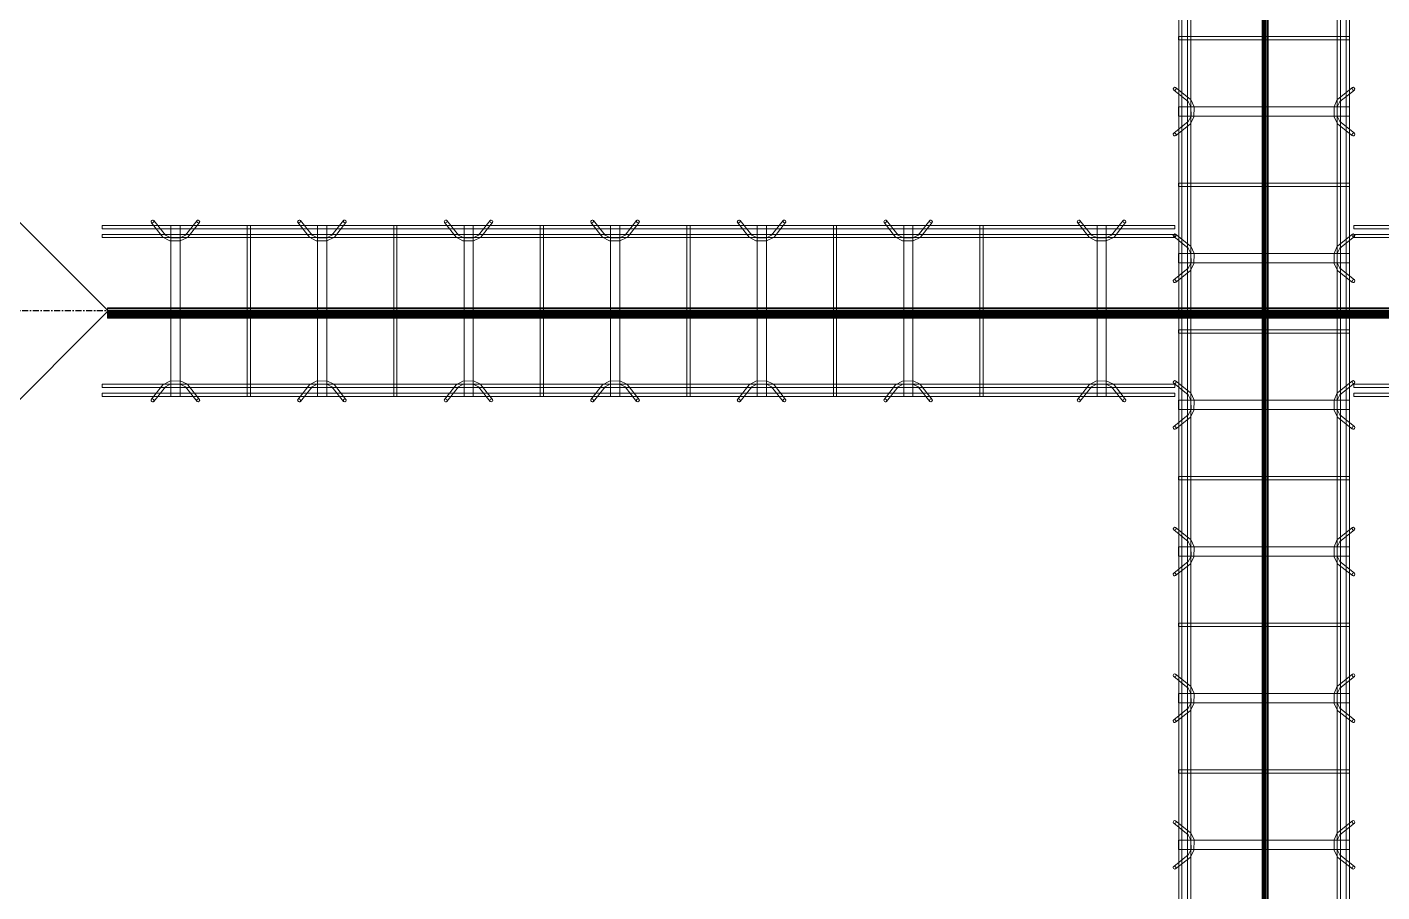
# Model space of a CAD drawing. Header units: inches. Extents: x -19229 to -222, y -6301 to 12387.
# Drawn here: x -2159.7 to -2048.8, y 11487.6 to 11558.4 of the extents above; entities that cross this region are included whole.
import ezdxf

# ---------------------------------------------------------------- set-up
doc = ezdxf.new("R2010")
doc.units = ezdxf.units.IN
doc.header["$MEASUREMENT"] = 0
doc.linetypes.add('Grid Line 1_2_', pattern=[0.875, 0.5, -0.125, 0.125, -0.125])
for name, color, linetype, lineweight in [('A-FLOR', 192, 'Continuous', 9), ('A-GENM', 13, 'Continuous', 9), ('S-BEAM', 12, 'Continuous', 9), ('S-GRID', 1, 'Continuous', 9)]:
    doc.layers.add(name, color=color, linetype=linetype, lineweight=lineweight)

# ---------------------------------------------------------------- blocks, each defined once
blk = doc.blocks.new('Dowel bar assembly - Dowel bar assembly-669756-SLAB ON GROUND JOINTS')
at = {"layer": 'S-BEAM'}
for p, q in [((1588.02, 2.23), (1588.97, 1.03)), ((1589.18, 1.19), (1588.23, 2.39)), ((1591.76, 2.39), (1590.81, 1.19)), ((1591.01, 1.03), (1591.96, 2.23)), ((1600.02, 2.23), (1600.97, 1.03)), ((1601.18, 1.19), (1600.23, 2.39)), ((1603.76, 2.39), (1602.81, 1.19)), ((1603.01, 1.03), (1603.96, 2.23)), ((1612.02, 2.23), (1612.97, 1.03)), ((1613.18, 1.19), (1612.23, 2.39)), ((1615.76, 2.39), (1614.81, 1.19)), ((1615.01, 1.03), (1615.96, 2.23)), ((1624.02, 2.23), (1624.97, 1.03)), ((1625.18, 1.19), (1624.23, 2.39)), ((1627.76, 2.39), (1626.81, 1.19)), ((1627.01, 1.03), (1627.96, 2.23)), ((1636.02, 2.23), (1636.97, 1.03)), ((1637.18, 1.19), (1636.23, 2.39)), ((1639.76, 2.39), (1638.81, 1.19)), ((1639.01, 1.03), (1639.96, 2.23)), ((1648.02, 2.23), (1648.97, 1.03)), ((1649.18, 1.19), (1648.23, 2.39)), ((1651.76, 2.39), (1650.81, 1.19)), ((1651.01, 1.03), (1651.96, 2.23)), ((2175, 1.98), (0, 1.98)), ((0, 1.72), (2175, 1.72)), ((2175, 1.25), (0, 1.25)), ((1589.62, 1.99), (1589.62, -12.01)), ((1590.38, 1.99), (1589.62, 1.99)), ((1589.62, 1.99), (1590.38, 1.99)), ((1590.38, -12.01), (1590.38, 1.99)), ((1595.87, 1.99), (1595.87, -12.01)), ((1596.13, 1.99), (1595.87, 1.99)), ((1595.87, 1.99), (1596.13, 1.99)), ((1596.13, -12.01), (1596.13, 1.99)), ((1601.62, 1.99), (1601.62, -12.01)), ((1602.38, 1.99), (1601.62, 1.99)), ((1601.62, 1.99), (1602.38, 1.99)), ((1602.38, -12.01), (1602.38, 1.99)), ((1607.87, 1.99), (1607.87, -12.01)), ((1608.13, 1.99), (1607.87, 1.99)), ((1607.87, 1.99), (1608.13, 1.99)), ((1608.13, -12.01), (1608.13, 1.99)), ((1613.62, 1.99), (1613.62, -12.01)), ((1614.38, 1.99), (1613.62, 1.99)), ((1613.62, 1.99), (1614.38, 1.99)), ((1614.38, -12.01), (1614.38, 1.99)), ((1619.87, 1.99), (1619.87, -12.01)), ((1620.13, 1.99), (1619.87, 1.99)), ((1619.87, 1.99), (1620.13, 1.99)), ((1620.13, -12.01), (1620.13, 1.99)), ((1625.62, 1.99), (1625.62, -12.01)), ((1626.38, 1.99), (1625.62, 1.99)), ((1625.62, 1.99), (1626.38, 1.99)), ((1626.38, -12.01), (1626.38, 1.99)), ((1631.87, 1.99), (1631.87, -12.01)), ((1632.13, 1.99), (1631.87, 1.99)), ((1631.87, 1.99), (1632.13, 1.99)), ((1632.13, -12.01), (1632.13, 1.99)), ((1637.62, 1.99), (1637.62, -12.01)), ((1638.38, 1.99), (1637.62, 1.99)), ((1637.62, 1.99), (1638.38, 1.99)), ((1638.38, -12.01), (1638.38, 1.99)), ((1643.87, 1.99), (1643.87, -12.01)), ((1644.13, 1.99), (1643.87, 1.99)), ((1643.87, 1.99), (1644.13, 1.99)), ((1644.13, -12.01), (1644.13, 1.99)), ((1649.62, 1.99), (1649.62, -12.01)), ((1650.38, 1.99), (1649.62, 1.99)), ((1649.62, 1.99), (1650.38, 1.99)), ((1650.38, -12.01), (1650.38, 1.99)), ((1655.87, 1.99), (1655.87, -12.01)), ((1656.13, 1.99), (1655.87, 1.99)), ((1655.87, 1.99), (1656.13, 1.99)), ((1656.13, -12.01), (1656.13, 1.99)), ((0, 0.99), (2175, 0.99)), ((2175, -11.01), (0, -11.01)), ((1588.97, -11.05), (1588.02, -12.25)), ((1591.96, -12.25), (1591.01, -11.05)), ((1600.97, -11.05), (1600.02, -12.25)), ((1603.96, -12.25), (1603.01, -11.05)), ((1612.97, -11.05), (1612.02, -12.25)), ((1615.96, -12.25), (1615.01, -11.05)), ((1624.97, -11.05), (1624.02, -12.25)), ((1627.96, -12.25), (1627.01, -11.05)), ((1636.97, -11.05), (1636.02, -12.25)), ((1639.96, -12.25), (1639.01, -11.05)), ((1648.97, -11.05), (1648.02, -12.25)), ((1651.96, -12.25), (1651.01, -11.05)), ((0, -11.27), (2175, -11.27)), ((2175, -11.74), (0, -11.74)), ((0, -12), (2175, -12)), ((1588.23, -12.41), (1589.18, -11.21)), ((1590.38, -12.01), (1589.62, -12.01)), ((1589.62, -12.01), (1590.38, -12.01)), ((1590.81, -11.21), (1591.76, -12.41)), ((1596.13, -12.01), (1595.87, -12.01)), ((1595.87, -12.01), (1596.13, -12.01)), ((1600.23, -12.41), (1601.18, -11.21)), ((1602.38, -12.01), (1601.62, -12.01)), ((1601.62, -12.01), (1602.38, -12.01)), ((1602.81, -11.21), (1603.76, -12.41)), ((1608.13, -12.01), (1607.87, -12.01)), ((1607.87, -12.01), (1608.13, -12.01)), ((1612.23, -12.41), (1613.18, -11.21)), ((1614.38, -12.01), (1613.62, -12.01)), ((1613.62, -12.01), (1614.38, -12.01)), ((1614.81, -11.21), (1615.76, -12.41)), ((1620.13, -12.01), (1619.87, -12.01)), ((1619.87, -12.01), (1620.13, -12.01)), ((1624.23, -12.41), (1625.18, -11.21)), ((1626.38, -12.01), (1625.62, -12.01)), ((1625.62, -12.01), (1626.38, -12.01)), ((1626.81, -11.21), (1627.76, -12.41)), ((1632.13, -12.01), (1631.87, -12.01)), ((1631.87, -12.01), (1632.13, -12.01)), ((1636.23, -12.41), (1637.18, -11.21)), ((1638.38, -12.01), (1637.62, -12.01)), ((1637.62, -12.01), (1638.38, -12.01)), ((1638.81, -11.21), (1639.76, -12.41)), ((1644.13, -12.01), (1643.87, -12.01)), ((1643.87, -12.01), (1644.13, -12.01)), ((1648.23, -12.41), (1649.18, -11.21)), ((1650.38, -12.01), (1649.62, -12.01)), ((1649.62, -12.01), (1650.38, -12.01)), ((1650.81, -11.21), (1651.76, -12.41)), ((1656.13, -12.01), (1655.87, -12.01)), ((1655.87, -12.01), (1656.13, -12.01))]:
    blk.add_line(p, q, dxfattribs=at)
at = {"layer": 'S-BEAM', "flags": 128}
for points in [[(1589.18, 1.19), (1589.62, 0.97), (1590.38, 0.98), (1590.81, 1.19)], [(1601.18, 1.19), (1601.62, 0.97), (1602.38, 0.98), (1602.81, 1.19)], [(1613.18, 1.19), (1613.62, 0.97), (1614.38, 0.98), (1614.81, 1.19)], [(1625.18, 1.19), (1625.62, 0.97), (1626.38, 0.98), (1626.81, 1.19)], [(1637.18, 1.19), (1637.62, 0.97), (1638.38, 0.98), (1638.81, 1.19)], [(1649.18, 1.19), (1649.62, 0.97), (1650.38, 0.98), (1650.81, 1.19)], [(1588.97, 1.03), (1589.53, 0.73), (1590.39, 0.72), (1590.97, 0.99), (1591.01, 1.03)], [(1600.97, 1.03), (1601.53, 0.73), (1602.39, 0.72), (1602.97, 0.99), (1603.01, 1.03)], [(1612.97, 1.03), (1613.53, 0.73), (1614.39, 0.72), (1614.97, 0.99), (1615.01, 1.03)], [(1624.97, 1.03), (1625.53, 0.73), (1626.39, 0.72), (1626.97, 0.99), (1627.01, 1.03)], [(1636.97, 1.03), (1637.53, 0.73), (1638.39, 0.72), (1638.97, 0.99), (1639.01, 1.03)], [(1648.97, 1.03), (1649.53, 0.73), (1650.39, 0.72), (1650.97, 0.99), (1651.01, 1.03)], [(1588.97, -11.05), (1589.53, -10.75), (1590.39, -10.74), (1590.97, -11.01), (1591.01, -11.05)], [(1589.18, -11.21), (1589.62, -10.99), (1590.38, -11), (1590.81, -11.21)], [(1600.97, -11.05), (1601.53, -10.75), (1602.39, -10.74), (1602.97, -11.01), (1603.01, -11.05)], [(1601.18, -11.21), (1601.62, -10.99), (1602.38, -11), (1602.81, -11.21)], [(1612.97, -11.05), (1613.53, -10.75), (1614.39, -10.74), (1614.97, -11.01), (1615.01, -11.05)], [(1613.18, -11.21), (1613.62, -10.99), (1614.38, -11), (1614.81, -11.21)], [(1624.97, -11.05), (1625.53, -10.75), (1626.39, -10.74), (1626.97, -11.01), (1627.01, -11.05)], [(1625.18, -11.21), (1625.62, -10.99), (1626.38, -11), (1626.81, -11.21)], [(1636.97, -11.05), (1637.53, -10.75), (1638.39, -10.74), (1638.97, -11.01), (1639.01, -11.05)], [(1637.18, -11.21), (1637.62, -10.99), (1638.38, -11), (1638.81, -11.21)], [(1648.97, -11.05), (1649.53, -10.75), (1650.39, -10.74), (1650.97, -11.01), (1651.01, -11.05)], [(1649.18, -11.21), (1649.62, -10.99), (1650.38, -11), (1650.81, -11.21)]]:
    blk.add_lwpolyline(points, dxfattribs=at)
at = {"layer": 'S-BEAM'}
for centre, major_axis, start_param, end_param in [((1588.12, 2.31), (0.101, 0.08), 5.709265, 8.850858), ((1588.12, 2.31), (0.101, 0.08), 2.567673, 5.709265), ((1591.86, 2.31), (-0.101, 0.08), 3.715513, 6.857105), ((1591.86, 2.31), (-0.101, 0.08), 0.57392, 3.715513), ((1600.12, 2.31), (0.101, 0.08), 5.709265, 8.850858), ((1600.12, 2.31), (0.101, 0.08), 2.567673, 5.709265), ((1603.86, 2.31), (-0.101, 0.08), 3.715513, 6.857105), ((1603.86, 2.31), (-0.101, 0.08), 0.57392, 3.715513), ((1612.12, 2.31), (0.101, 0.08), 5.709265, 8.850858), ((1612.12, 2.31), (0.101, 0.08), 2.567673, 5.709265), ((1615.86, 2.31), (-0.101, 0.08), 3.715513, 6.857105), ((1615.86, 2.31), (-0.101, 0.08), 0.57392, 3.715513), ((1624.12, 2.31), (0.101, 0.08), 5.709265, 8.850858), ((1624.12, 2.31), (0.101, 0.08), 2.567673, 5.709265), ((1627.86, 2.31), (-0.101, 0.08), 3.715513, 6.857105), ((1627.86, 2.31), (-0.101, 0.08), 0.57392, 3.715513), ((1636.12, 2.31), (0.101, 0.08), 5.709265, 8.850858), ((1636.12, 2.31), (0.101, 0.08), 2.567673, 5.709265), ((1639.86, 2.31), (-0.101, 0.08), 3.715513, 6.857105), ((1639.86, 2.31), (-0.101, 0.08), 0.57392, 3.715513), ((1648.12, 2.31), (0.101, 0.08), 5.709265, 8.850858), ((1648.12, 2.31), (0.101, 0.08), 2.567673, 5.709265), ((1651.86, 2.31), (-0.101, 0.08), 3.715513, 6.857105), ((1651.86, 2.31), (-0.101, 0.08), 0.57392, 3.715513), ((1588.12, -12.33), (-0.101, 0.08), 3.715513, 6.857105), ((1588.12, -12.33), (-0.101, 0.08), 0.57392, 3.715513), ((1591.86, -12.33), (0.101, 0.08), 5.709265, 8.850858), ((1591.86, -12.33), (0.101, 0.08), 2.567673, 5.709265), ((1600.12, -12.33), (-0.101, 0.08), 3.715513, 6.857105), ((1600.12, -12.33), (-0.101, 0.08), 0.57392, 3.715513), ((1603.86, -12.33), (0.101, 0.08), 5.709265, 8.850858), ((1603.86, -12.33), (0.101, 0.08), 2.567673, 5.709265), ((1612.12, -12.33), (-0.101, 0.08), 3.715513, 6.857105), ((1612.12, -12.33), (-0.101, 0.08), 0.57392, 3.715513), ((1615.86, -12.33), (0.101, 0.08), 5.709265, 8.850858), ((1615.86, -12.33), (0.101, 0.08), 2.567673, 5.709265), ((1624.12, -12.33), (-0.101, 0.08), 3.715513, 6.857105), ((1624.12, -12.33), (-0.101, 0.08), 0.57392, 3.715513), ((1627.86, -12.33), (0.101, 0.08), 5.709265, 8.850858), ((1627.86, -12.33), (0.101, 0.08), 2.567673, 5.709265), ((1636.12, -12.33), (-0.101, 0.08), 3.715513, 6.857105), ((1636.12, -12.33), (-0.101, 0.08), 0.57392, 3.715513), ((1639.86, -12.33), (0.101, 0.08), 5.709265, 8.850858), ((1639.86, -12.33), (0.101, 0.08), 2.567673, 5.709265), ((1648.12, -12.33), (-0.101, 0.08), 3.715513, 6.857105), ((1648.12, -12.33), (-0.101, 0.08), 0.57392, 3.715513), ((1651.86, -12.33), (0.101, 0.08), 5.709265, 8.850858), ((1651.86, -12.33), (0.101, 0.08), 2.567673, 5.709265)]:
    blk.add_ellipse(centre, major_axis=major_axis, ratio=0.816528, start_param=start_param, end_param=end_param, dxfattribs=at)
blk = doc.blocks.new('Dowel bar assembly - Dowel bar assembly-673280-SLAB ON GROUND JOINTS')
at = {"layer": 'S-BEAM'}
for p, q in [((4.02, 2.23), (4.97, 1.03)), ((5.18, 1.19), (4.23, 2.39)), ((7.76, 2.39), (6.81, 1.19)), ((7.01, 1.03), (7.96, 2.23)), ((16.02, 2.23), (16.97, 1.03)), ((17.18, 1.19), (16.23, 2.39)), ((19.76, 2.39), (18.81, 1.19)), ((19.01, 1.03), (19.96, 2.23)), ((28.02, 2.23), (28.97, 1.03)), ((29.18, 1.19), (28.23, 2.39)), ((31.76, 2.39), (30.81, 1.19)), ((31.01, 1.03), (31.96, 2.23)), ((40.02, 2.23), (40.97, 1.03)), ((41.18, 1.19), (40.23, 2.39)), ((43.76, 2.39), (42.81, 1.19)), ((43.01, 1.03), (43.96, 2.23)), ((52.02, 2.23), (52.97, 1.03)), ((53.18, 1.19), (52.23, 2.39)), ((55.76, 2.39), (54.81, 1.19)), ((55.01, 1.03), (55.96, 2.23)), ((64.02, 2.23), (64.97, 1.03)), ((65.18, 1.19), (64.23, 2.39)), ((67.76, 2.39), (66.81, 1.19)), ((67.01, 1.03), (67.96, 2.23)), ((79.86, 2.23), (80.81, 1.03)), ((81.01, 1.19), (80.06, 2.39)), ((83.6, 2.39), (82.65, 1.19)), ((82.85, 1.03), (83.8, 2.23)), ((87.84, 1.98), (0, 1.98)), ((0, 1.98), (0, 1.72)), ((0, 1.72), (0, 1.98)), ((0, 1.72), (87.84, 1.72)), ((87.84, 1.25), (0, 1.25)), ((0, 0.99), (0, 1.25)), ((0, 1.25), (0, 0.99)), ((5.63, 1.99), (5.63, -12.01)), ((6.38, 1.99), (5.63, 1.99)), ((5.63, 1.99), (6.38, 1.99)), ((6.38, -12.01), (6.38, 1.99)), ((11.87, 1.99), (11.87, -12.01)), ((12.13, 1.99), (11.87, 1.99)), ((11.87, 1.99), (12.13, 1.99)), ((12.13, -12.01), (12.13, 1.99)), ((17.63, 1.99), (17.63, -12.01)), ((18.38, 1.99), (17.63, 1.99)), ((17.63, 1.99), (18.38, 1.99)), ((18.38, -12.01), (18.38, 1.99)), ((23.87, 1.99), (23.87, -12.01)), ((24.13, 1.99), (23.87, 1.99)), ((23.87, 1.99), (24.13, 1.99)), ((24.13, -12.01), (24.13, 1.99)), ((29.63, 1.99), (29.63, -12.01)), ((30.38, 1.99), (29.63, 1.99)), ((29.63, 1.99), (30.38, 1.99)), ((30.38, -12.01), (30.38, 1.99)), ((35.87, 1.99), (35.87, -12.01)), ((36.13, 1.99), (35.87, 1.99)), ((35.87, 1.99), (36.13, 1.99)), ((36.13, -12.01), (36.13, 1.99)), ((41.63, 1.99), (41.63, -12.01)), ((42.38, 1.99), (41.63, 1.99)), ((41.63, 1.99), (42.38, 1.99)), ((42.38, -12.01), (42.38, 1.99)), ((47.87, 1.99), (47.87, -12.01)), ((48.13, 1.99), (47.87, 1.99)), ((47.87, 1.99), (48.13, 1.99)), ((48.13, -12.01), (48.13, 1.99)), ((53.63, 1.99), (53.63, -12.01)), ((54.38, 1.99), (53.63, 1.99)), ((53.63, 1.99), (54.38, 1.99)), ((54.38, -12.01), (54.38, 1.99)), ((59.87, 1.99), (59.87, -12.01)), ((60.13, 1.99), (59.87, 1.99)), ((59.87, 1.99), (60.13, 1.99)), ((60.13, -12.01), (60.13, 1.99)), ((65.63, 1.99), (65.63, -12.01)), ((66.38, 1.99), (65.63, 1.99)), ((65.63, 1.99), (66.38, 1.99)), ((66.38, -12.01), (66.38, 1.99)), ((71.87, 1.99), (71.87, -12.01)), ((72.13, 1.99), (71.87, 1.99)), ((71.87, 1.99), (72.13, 1.99)), ((72.13, -12.01), (72.13, 1.99)), ((81.46, 1.99), (81.46, -12.01)), ((82.21, 1.99), (81.46, 1.99)), ((81.46, 1.99), (82.21, 1.99)), ((82.21, -12.01), (82.21, 1.99)), ((87.84, 1.98), (87.84, 1.72)), ((87.84, 1.72), (87.84, 1.98)), ((87.84, 0.99), (87.84, 1.25)), ((87.84, 1.25), (87.84, 0.99)), ((0, 0.99), (87.84, 0.99)), ((87.84, -11.01), (0, -11.01)), ((0, -11.27), (0, -11.01)), ((0, -11.01), (0, -11.27)), ((4.97, -11.05), (4.02, -12.25)), ((7.96, -12.25), (7.01, -11.05)), ((16.97, -11.05), (16.02, -12.25)), ((19.96, -12.25), (19.01, -11.05)), ((28.97, -11.05), (28.02, -12.25)), ((31.96, -12.25), (31.01, -11.05)), ((40.97, -11.05), (40.02, -12.25)), ((43.96, -12.25), (43.01, -11.05)), ((52.97, -11.05), (52.02, -12.25)), ((55.96, -12.25), (55.01, -11.05)), ((64.97, -11.05), (64.02, -12.25)), ((67.96, -12.25), (67.01, -11.05)), ((80.81, -11.05), (79.86, -12.25)), ((83.8, -12.25), (82.85, -11.05)), ((87.84, -11.27), (87.84, -11.01)), ((87.84, -11.01), (87.84, -11.27)), ((0, -11.27), (87.84, -11.27)), ((87.84, -11.74), (0, -11.74)), ((0, -12), (0, -11.74)), ((0, -11.74), (0, -12)), ((0, -12), (87.84, -12)), ((4.23, -12.41), (5.18, -11.21)), ((6.38, -12.01), (5.63, -12.01)), ((5.63, -12.01), (6.38, -12.01)), ((6.81, -11.21), (7.76, -12.41)), ((12.13, -12.01), (11.87, -12.01)), ((11.87, -12.01), (12.13, -12.01)), ((16.23, -12.41), (17.18, -11.21)), ((18.38, -12.01), (17.63, -12.01)), ((17.63, -12.01), (18.38, -12.01)), ((18.81, -11.21), (19.76, -12.41)), ((24.13, -12.01), (23.87, -12.01)), ((23.87, -12.01), (24.13, -12.01)), ((28.23, -12.41), (29.18, -11.21)), ((30.38, -12.01), (29.63, -12.01)), ((29.63, -12.01), (30.38, -12.01)), ((30.81, -11.21), (31.76, -12.41)), ((36.13, -12.01), (35.87, -12.01)), ((35.87, -12.01), (36.13, -12.01)), ((40.23, -12.41), (41.18, -11.21)), ((42.38, -12.01), (41.63, -12.01)), ((41.63, -12.01), (42.38, -12.01)), ((42.81, -11.21), (43.76, -12.41)), ((48.13, -12.01), (47.87, -12.01)), ((47.87, -12.01), (48.13, -12.01)), ((52.23, -12.41), (53.18, -11.21)), ((54.38, -12.01), (53.63, -12.01)), ((53.63, -12.01), (54.38, -12.01)), ((54.81, -11.21), (55.76, -12.41)), ((60.13, -12.01), (59.87, -12.01)), ((59.87, -12.01), (60.13, -12.01)), ((64.23, -12.41), (65.18, -11.21)), ((66.38, -12.01), (65.63, -12.01)), ((65.63, -12.01), (66.38, -12.01)), ((66.81, -11.21), (67.76, -12.41)), ((72.13, -12.01), (71.87, -12.01)), ((71.87, -12.01), (72.13, -12.01)), ((80.06, -12.41), (81.01, -11.21)), ((82.21, -12.01), (81.46, -12.01)), ((81.46, -12.01), (82.21, -12.01)), ((82.65, -11.21), (83.6, -12.41)), ((87.84, -12), (87.84, -11.74)), ((87.84, -11.74), (87.84, -12))]:
    blk.add_line(p, q, dxfattribs=at)
at = {"layer": 'S-BEAM', "flags": 128}
for points in [[(5.18, 1.19), (5.62, 0.97), (6.38, 0.98), (6.81, 1.19)], [(17.18, 1.19), (17.62, 0.97), (18.38, 0.98), (18.81, 1.19)], [(29.18, 1.19), (29.62, 0.97), (30.38, 0.98), (30.81, 1.19)], [(41.18, 1.19), (41.62, 0.97), (42.38, 0.98), (42.81, 1.19)], [(53.18, 1.19), (53.62, 0.97), (54.38, 0.98), (54.81, 1.19)], [(65.18, 1.19), (65.62, 0.97), (66.38, 0.98), (66.81, 1.19)], [(81.01, 1.19), (81.46, 0.97), (82.22, 0.98), (82.65, 1.19)], [(4.97, 1.03), (5.53, 0.73), (6.39, 0.72), (6.97, 0.99), (7.01, 1.03)], [(16.97, 1.03), (17.53, 0.73), (18.39, 0.72), (18.97, 0.99), (19.01, 1.03)], [(28.97, 1.03), (29.53, 0.73), (30.39, 0.72), (30.97, 0.99), (31.01, 1.03)], [(40.97, 1.03), (41.53, 0.73), (42.39, 0.72), (42.97, 0.99), (43.01, 1.03)], [(52.97, 1.03), (53.53, 0.73), (54.39, 0.72), (54.97, 0.99), (55.01, 1.03)], [(64.97, 1.03), (65.53, 0.73), (66.39, 0.72), (66.97, 0.99), (67.01, 1.03)], [(80.81, 1.03), (81.36, 0.73), (82.22, 0.72), (82.81, 0.99), (82.85, 1.03)], [(4.97, -11.05), (5.53, -10.75), (6.39, -10.74), (6.97, -11.01), (7.01, -11.05)], [(5.18, -11.21), (5.62, -10.99), (6.38, -11), (6.81, -11.21)], [(16.97, -11.05), (17.53, -10.75), (18.39, -10.74), (18.97, -11.01), (19.01, -11.05)], [(17.18, -11.21), (17.62, -10.99), (18.38, -11), (18.81, -11.21)], [(28.97, -11.05), (29.53, -10.75), (30.39, -10.74), (30.97, -11.01), (31.01, -11.05)], [(29.18, -11.21), (29.62, -10.99), (30.38, -11), (30.81, -11.21)], [(40.97, -11.05), (41.53, -10.75), (42.39, -10.74), (42.97, -11.01), (43.01, -11.05)], [(41.18, -11.21), (41.62, -10.99), (42.38, -11), (42.81, -11.21)], [(52.97, -11.05), (53.53, -10.75), (54.39, -10.74), (54.97, -11.01), (55.01, -11.05)], [(53.18, -11.21), (53.62, -10.99), (54.38, -11), (54.81, -11.21)], [(64.97, -11.05), (65.53, -10.75), (66.39, -10.74), (66.97, -11.01), (67.01, -11.05)], [(65.18, -11.21), (65.62, -10.99), (66.38, -11), (66.81, -11.21)], [(80.81, -11.05), (81.36, -10.75), (82.22, -10.74), (82.81, -11.01), (82.85, -11.05)], [(81.01, -11.21), (81.46, -10.99), (82.22, -11), (82.65, -11.21)]]:
    blk.add_lwpolyline(points, dxfattribs=at)
at = {"layer": 'S-BEAM'}
for centre, major_axis, start_param, end_param in [((4.12, 2.31), (0.101, 0.08), 5.709265, 8.850858), ((4.12, 2.31), (0.101, 0.08), 2.567673, 5.709265), ((7.86, 2.31), (-0.101, 0.08), 3.715513, 6.857105), ((7.86, 2.31), (-0.101, 0.08), 0.57392, 3.715513), ((16.12, 2.31), (0.101, 0.08), 5.709265, 8.850858), ((16.12, 2.31), (0.101, 0.08), 2.567673, 5.709265), ((19.86, 2.31), (-0.101, 0.08), 3.715513, 6.857105), ((19.86, 2.31), (-0.101, 0.08), 0.57392, 3.715513), ((28.12, 2.31), (0.101, 0.08), 5.709265, 8.850858), ((28.12, 2.31), (0.101, 0.08), 2.567673, 5.709265), ((31.86, 2.31), (-0.101, 0.08), 3.715513, 6.857105), ((31.86, 2.31), (-0.101, 0.08), 0.57392, 3.715513), ((40.12, 2.31), (0.101, 0.08), 5.709265, 8.850858), ((40.12, 2.31), (0.101, 0.08), 2.567673, 5.709265), ((43.86, 2.31), (-0.101, 0.08), 3.715513, 6.857105), ((43.86, 2.31), (-0.101, 0.08), 0.57392, 3.715513), ((52.12, 2.31), (0.101, 0.08), 5.709265, 8.850858), ((52.12, 2.31), (0.101, 0.08), 2.567673, 5.709265), ((55.86, 2.31), (-0.101, 0.08), 3.715513, 6.857105), ((55.86, 2.31), (-0.101, 0.08), 0.57392, 3.715513), ((64.12, 2.31), (0.101, 0.08), 5.709265, 8.850858), ((64.12, 2.31), (0.101, 0.08), 2.567673, 5.709265), ((67.86, 2.31), (-0.101, 0.08), 3.715513, 6.857105), ((67.86, 2.31), (-0.101, 0.08), 0.57392, 3.715513), ((79.96, 2.31), (0.101, 0.08), 5.709265, 8.850858), ((79.96, 2.31), (0.101, 0.08), 2.567673, 5.709265), ((83.7, 2.31), (-0.101, 0.08), 3.715513, 6.857105), ((83.7, 2.31), (-0.101, 0.08), 0.57392, 3.715513), ((4.12, -12.33), (-0.101, 0.08), 3.715513, 6.857105), ((4.12, -12.33), (-0.101, 0.08), 0.57392, 3.715513), ((7.86, -12.33), (0.101, 0.08), 5.709265, 8.850858), ((7.86, -12.33), (0.101, 0.08), 2.567673, 5.709265), ((16.12, -12.33), (-0.101, 0.08), 3.715513, 6.857105), ((16.12, -12.33), (-0.101, 0.08), 0.57392, 3.715513), ((19.86, -12.33), (0.101, 0.08), 5.709265, 8.850858), ((19.86, -12.33), (0.101, 0.08), 2.567673, 5.709265), ((28.12, -12.33), (-0.101, 0.08), 3.715513, 6.857105), ((28.12, -12.33), (-0.101, 0.08), 0.57392, 3.715513), ((31.86, -12.33), (0.101, 0.08), 5.709265, 8.850858), ((31.86, -12.33), (0.101, 0.08), 2.567673, 5.709265), ((40.12, -12.33), (-0.101, 0.08), 3.715513, 6.857105), ((40.12, -12.33), (-0.101, 0.08), 0.57392, 3.715513), ((43.86, -12.33), (0.101, 0.08), 5.709265, 8.850858), ((43.86, -12.33), (0.101, 0.08), 2.567673, 5.709265), ((52.12, -12.33), (-0.101, 0.08), 3.715513, 6.857105), ((52.12, -12.33), (-0.101, 0.08), 0.57392, 3.715513), ((55.86, -12.33), (0.101, 0.08), 5.709265, 8.850858), ((55.86, -12.33), (0.101, 0.08), 2.567673, 5.709265), ((64.12, -12.33), (-0.101, 0.08), 3.715513, 6.857105), ((64.12, -12.33), (-0.101, 0.08), 0.57392, 3.715513), ((67.86, -12.33), (0.101, 0.08), 5.709265, 8.850858), ((67.86, -12.33), (0.101, 0.08), 2.567673, 5.709265), ((79.96, -12.33), (-0.101, 0.08), 3.715513, 6.857105), ((79.96, -12.33), (-0.101, 0.08), 0.57392, 3.715513), ((83.7, -12.33), (0.101, 0.08), 5.709265, 8.850858), ((83.7, -12.33), (0.101, 0.08), 2.567673, 5.709265)]:
    blk.add_ellipse(centre, major_axis=major_axis, ratio=0.816528, start_param=start_param, end_param=end_param, dxfattribs=at)
blk = doc.blocks.new('Dowel bar assembly - Dowel bar assembly-675810-SLAB ON GROUND JOINTS')
at = {"layer": 'S-BEAM'}
for p, q in [((4.02, 2.23), (4.97, 1.03)), ((5.18, 1.19), (4.23, 2.39)), ((7.76, 2.39), (6.81, 1.19)), ((7.01, 1.03), (7.96, 2.23)), ((16.02, 2.23), (16.97, 1.03)), ((17.18, 1.19), (16.23, 2.39)), ((19.76, 2.39), (18.81, 1.19)), ((19.01, 1.03), (19.96, 2.23)), ((28.02, 2.23), (28.97, 1.03)), ((29.18, 1.19), (28.23, 2.39)), ((31.76, 2.39), (30.81, 1.19)), ((31.01, 1.03), (31.96, 2.23)), ((40.02, 2.23), (40.97, 1.03)), ((41.18, 1.19), (40.23, 2.39)), ((43.76, 2.39), (42.81, 1.19)), ((43.01, 1.03), (43.96, 2.23)), ((52.02, 2.23), (52.97, 1.03)), ((53.18, 1.19), (52.23, 2.39)), ((55.76, 2.39), (54.81, 1.19)), ((55.01, 1.03), (55.96, 2.23)), ((64.02, 2.23), (64.97, 1.03)), ((65.18, 1.19), (64.23, 2.39)), ((67.76, 2.39), (66.81, 1.19)), ((67.01, 1.03), (67.96, 2.23)), ((76.02, 2.23), (76.97, 1.03)), ((77.18, 1.19), (76.23, 2.39)), ((79.76, 2.39), (78.81, 1.19)), ((79.01, 1.03), (79.96, 2.23)), ((88.02, 2.23), (88.97, 1.03)), ((89.18, 1.19), (88.23, 2.39)), ((91.76, 2.39), (90.81, 1.19)), ((91.01, 1.03), (91.96, 2.23)), ((99.52, 2.23), (100.47, 1.03)), ((100.68, 1.19), (99.73, 2.39)), ((103.26, 2.39), (102.31, 1.19)), ((102.51, 1.03), (103.46, 2.23)), ((107.5, 1.98), (0, 1.98)), ((0, 1.98), (0, 1.72)), ((0, 1.72), (0, 1.98)), ((0, 1.72), (107.5, 1.72)), ((107.5, 1.25), (0, 1.25)), ((0, 0.99), (0, 1.25)), ((0, 1.25), (0, 0.99)), ((5.63, 1.99), (5.63, -12.01)), ((6.38, 1.99), (5.63, 1.99)), ((5.63, 1.99), (6.38, 1.99)), ((6.38, -12.01), (6.38, 1.99)), ((11.87, 1.99), (11.87, -12.01)), ((12.13, 1.99), (11.87, 1.99)), ((11.87, 1.99), (12.13, 1.99)), ((12.13, -12.01), (12.13, 1.99)), ((17.63, 1.99), (17.63, -12.01)), ((18.38, 1.99), (17.63, 1.99)), ((17.63, 1.99), (18.38, 1.99)), ((18.38, -12.01), (18.38, 1.99)), ((23.87, 1.99), (23.87, -12.01)), ((24.13, 1.99), (23.87, 1.99)), ((23.87, 1.99), (24.13, 1.99)), ((24.13, -12.01), (24.13, 1.99)), ((29.63, 1.99), (29.63, -12.01)), ((30.38, 1.99), (29.63, 1.99)), ((29.63, 1.99), (30.38, 1.99)), ((30.38, -12.01), (30.38, 1.99)), ((35.87, 1.99), (35.87, -12.01)), ((36.13, 1.99), (35.87, 1.99)), ((35.87, 1.99), (36.13, 1.99)), ((36.13, -12.01), (36.13, 1.99)), ((41.63, 1.99), (41.63, -12.01)), ((42.38, 1.99), (41.63, 1.99)), ((41.63, 1.99), (42.38, 1.99)), ((42.38, -12.01), (42.38, 1.99)), ((47.87, 1.99), (47.87, -12.01)), ((48.13, 1.99), (47.87, 1.99)), ((47.87, 1.99), (48.13, 1.99)), ((48.13, -12.01), (48.13, 1.99)), ((53.63, 1.99), (53.63, -12.01)), ((54.38, 1.99), (53.63, 1.99)), ((53.63, 1.99), (54.38, 1.99)), ((54.38, -12.01), (54.38, 1.99)), ((59.87, 1.99), (59.87, -12.01)), ((60.13, 1.99), (59.87, 1.99)), ((59.87, 1.99), (60.13, 1.99)), ((60.13, -12.01), (60.13, 1.99)), ((65.63, 1.99), (65.63, -12.01)), ((66.38, 1.99), (65.63, 1.99)), ((65.63, 1.99), (66.38, 1.99)), ((66.38, -12.01), (66.38, 1.99)), ((71.87, 1.99), (71.87, -12.01)), ((72.13, 1.99), (71.87, 1.99)), ((71.87, 1.99), (72.13, 1.99)), ((72.13, -12.01), (72.13, 1.99)), ((77.63, 1.99), (77.63, -12.01)), ((78.38, 1.99), (77.63, 1.99)), ((77.63, 1.99), (78.38, 1.99)), ((78.38, -12.01), (78.38, 1.99)), ((83.87, 1.99), (83.87, -12.01)), ((84.13, 1.99), (83.87, 1.99)), ((83.87, 1.99), (84.13, 1.99)), ((84.13, -12.01), (84.13, 1.99)), ((89.63, 1.99), (89.63, -12.01)), ((90.38, 1.99), (89.63, 1.99)), ((89.63, 1.99), (90.38, 1.99)), ((90.38, -12.01), (90.38, 1.99)), ((95.87, 1.99), (95.87, -12.01)), ((96.13, 1.99), (95.87, 1.99)), ((95.87, 1.99), (96.13, 1.99)), ((96.13, -12.01), (96.13, 1.99)), ((101.13, 1.99), (101.13, -12.01)), ((101.88, 1.99), (101.13, 1.99)), ((101.13, 1.99), (101.88, 1.99)), ((101.88, -12.01), (101.88, 1.99)), ((107.5, 1.98), (107.5, 1.72)), ((107.5, 1.72), (107.5, 1.98)), ((107.5, 0.99), (107.5, 1.25)), ((107.5, 1.25), (107.5, 0.99)), ((0, 0.99), (107.5, 0.99)), ((107.5, -11.01), (0, -11.01)), ((0, -11.27), (0, -11.01)), ((0, -11.01), (0, -11.27)), ((4.97, -11.05), (4.02, -12.25)), ((7.96, -12.25), (7.01, -11.05)), ((16.97, -11.05), (16.02, -12.25)), ((19.96, -12.25), (19.01, -11.05)), ((28.97, -11.05), (28.02, -12.25)), ((31.96, -12.25), (31.01, -11.05)), ((40.97, -11.05), (40.02, -12.25)), ((43.96, -12.25), (43.01, -11.05)), ((52.97, -11.05), (52.02, -12.25)), ((55.96, -12.25), (55.01, -11.05)), ((64.97, -11.05), (64.02, -12.25)), ((67.96, -12.25), (67.01, -11.05)), ((76.97, -11.05), (76.02, -12.25)), ((79.96, -12.25), (79.01, -11.05)), ((88.97, -11.05), (88.02, -12.25)), ((91.96, -12.25), (91.01, -11.05)), ((100.47, -11.05), (99.52, -12.25)), ((103.46, -12.25), (102.51, -11.05)), ((107.5, -11.27), (107.5, -11.01)), ((107.5, -11.01), (107.5, -11.27)), ((0, -11.27), (107.5, -11.27)), ((107.5, -11.74), (0, -11.74)), ((0, -12), (0, -11.74)), ((0, -11.74), (0, -12)), ((0, -12), (107.5, -12)), ((4.23, -12.41), (5.18, -11.21)), ((6.38, -12.01), (5.63, -12.01)), ((5.63, -12.01), (6.38, -12.01)), ((6.81, -11.21), (7.76, -12.41)), ((12.13, -12.01), (11.87, -12.01)), ((11.87, -12.01), (12.13, -12.01)), ((16.23, -12.41), (17.18, -11.21)), ((18.38, -12.01), (17.63, -12.01)), ((17.63, -12.01), (18.38, -12.01)), ((18.81, -11.21), (19.76, -12.41)), ((24.13, -12.01), (23.87, -12.01)), ((23.87, -12.01), (24.13, -12.01)), ((28.23, -12.41), (29.18, -11.21)), ((30.38, -12.01), (29.63, -12.01)), ((29.63, -12.01), (30.38, -12.01)), ((30.81, -11.21), (31.76, -12.41)), ((36.13, -12.01), (35.87, -12.01)), ((35.87, -12.01), (36.13, -12.01)), ((40.23, -12.41), (41.18, -11.21)), ((42.38, -12.01), (41.63, -12.01)), ((41.63, -12.01), (42.38, -12.01)), ((42.81, -11.21), (43.76, -12.41)), ((48.13, -12.01), (47.87, -12.01)), ((47.87, -12.01), (48.13, -12.01)), ((52.23, -12.41), (53.18, -11.21)), ((54.38, -12.01), (53.63, -12.01)), ((53.63, -12.01), (54.38, -12.01)), ((54.81, -11.21), (55.76, -12.41)), ((60.13, -12.01), (59.87, -12.01)), ((59.87, -12.01), (60.13, -12.01)), ((64.23, -12.41), (65.18, -11.21)), ((66.38, -12.01), (65.63, -12.01)), ((65.63, -12.01), (66.38, -12.01)), ((66.81, -11.21), (67.76, -12.41)), ((72.13, -12.01), (71.87, -12.01)), ((71.87, -12.01), (72.13, -12.01)), ((76.23, -12.41), (77.18, -11.21)), ((78.38, -12.01), (77.63, -12.01)), ((77.63, -12.01), (78.38, -12.01)), ((78.81, -11.21), (79.76, -12.41)), ((84.13, -12.01), (83.87, -12.01)), ((83.87, -12.01), (84.13, -12.01)), ((88.23, -12.41), (89.18, -11.21)), ((90.38, -12.01), (89.63, -12.01)), ((89.63, -12.01), (90.38, -12.01)), ((90.81, -11.21), (91.76, -12.41)), ((96.13, -12.01), (95.87, -12.01)), ((95.87, -12.01), (96.13, -12.01)), ((99.73, -12.41), (100.68, -11.21)), ((101.88, -12.01), (101.13, -12.01)), ((101.13, -12.01), (101.88, -12.01)), ((102.31, -11.21), (103.26, -12.41)), ((107.5, -12), (107.5, -11.74)), ((107.5, -11.74), (107.5, -12))]:
    blk.add_line(p, q, dxfattribs=at)
at = {"layer": 'S-BEAM', "flags": 128}
for points in [[(5.18, 1.19), (5.62, 0.97), (6.38, 0.98), (6.81, 1.19)], [(17.18, 1.19), (17.62, 0.97), (18.38, 0.98), (18.81, 1.19)], [(29.18, 1.19), (29.62, 0.97), (30.38, 0.98), (30.81, 1.19)], [(41.18, 1.19), (41.62, 0.97), (42.38, 0.98), (42.81, 1.19)], [(53.18, 1.19), (53.62, 0.97), (54.38, 0.98), (54.81, 1.19)], [(65.18, 1.19), (65.62, 0.97), (66.38, 0.98), (66.81, 1.19)], [(77.18, 1.19), (77.62, 0.97), (78.38, 0.98), (78.81, 1.19)], [(89.18, 1.19), (89.62, 0.97), (90.38, 0.98), (90.81, 1.19)], [(100.68, 1.19), (101.12, 0.97), (101.88, 0.98), (102.31, 1.19)], [(4.97, 1.03), (5.53, 0.73), (6.39, 0.72), (6.97, 0.99), (7.01, 1.03)], [(16.97, 1.03), (17.53, 0.73), (18.39, 0.72), (18.97, 0.99), (19.01, 1.03)], [(28.97, 1.03), (29.53, 0.73), (30.39, 0.72), (30.97, 0.99), (31.01, 1.03)], [(40.97, 1.03), (41.53, 0.73), (42.39, 0.72), (42.97, 0.99), (43.01, 1.03)], [(52.97, 1.03), (53.53, 0.73), (54.39, 0.72), (54.97, 0.99), (55.01, 1.03)], [(64.97, 1.03), (65.53, 0.73), (66.39, 0.72), (66.97, 0.99), (67.01, 1.03)], [(76.97, 1.03), (77.53, 0.73), (78.39, 0.72), (78.97, 0.99), (79.01, 1.03)], [(88.97, 1.03), (89.53, 0.73), (90.39, 0.72), (90.97, 0.99), (91.01, 1.03)], [(100.47, 1.03), (101.03, 0.73), (101.89, 0.72), (102.47, 0.99), (102.51, 1.03)], [(4.97, -11.05), (5.53, -10.75), (6.39, -10.74), (6.97, -11.01), (7.01, -11.05)], [(5.18, -11.21), (5.62, -10.99), (6.38, -11), (6.81, -11.21)], [(16.97, -11.05), (17.53, -10.75), (18.39, -10.74), (18.97, -11.01), (19.01, -11.05)], [(17.18, -11.21), (17.62, -10.99), (18.38, -11), (18.81, -11.21)], [(28.97, -11.05), (29.53, -10.75), (30.39, -10.74), (30.97, -11.01), (31.01, -11.05)], [(29.18, -11.21), (29.62, -10.99), (30.38, -11), (30.81, -11.21)], [(40.97, -11.05), (41.53, -10.75), (42.39, -10.74), (42.97, -11.01), (43.01, -11.05)], [(41.18, -11.21), (41.62, -10.99), (42.38, -11), (42.81, -11.21)], [(52.97, -11.05), (53.53, -10.75), (54.39, -10.74), (54.97, -11.01), (55.01, -11.05)], [(53.18, -11.21), (53.62, -10.99), (54.38, -11), (54.81, -11.21)], [(64.97, -11.05), (65.53, -10.75), (66.39, -10.74), (66.97, -11.01), (67.01, -11.05)], [(65.18, -11.21), (65.62, -10.99), (66.38, -11), (66.81, -11.21)], [(76.97, -11.05), (77.53, -10.75), (78.39, -10.74), (78.97, -11.01), (79.01, -11.05)], [(77.18, -11.21), (77.62, -10.99), (78.38, -11), (78.81, -11.21)], [(88.97, -11.05), (89.53, -10.75), (90.39, -10.74), (90.97, -11.01), (91.01, -11.05)], [(89.18, -11.21), (89.62, -10.99), (90.38, -11), (90.81, -11.21)], [(100.47, -11.05), (101.03, -10.75), (101.89, -10.74), (102.47, -11.01), (102.51, -11.05)], [(100.68, -11.21), (101.12, -10.99), (101.88, -11), (102.31, -11.21)]]:
    blk.add_lwpolyline(points, dxfattribs=at)
at = {"layer": 'S-BEAM'}
for centre, major_axis, start_param, end_param in [((4.12, 2.31), (0.101, 0.08), 5.709265, 8.850858), ((4.12, 2.31), (0.101, 0.08), 2.567673, 5.709265), ((7.86, 2.31), (-0.101, 0.08), 3.715513, 6.857105), ((7.86, 2.31), (-0.101, 0.08), 0.57392, 3.715513), ((16.12, 2.31), (0.101, 0.08), 5.709265, 8.850858), ((16.12, 2.31), (0.101, 0.08), 2.567673, 5.709265), ((19.86, 2.31), (-0.101, 0.08), 3.715513, 6.857105), ((19.86, 2.31), (-0.101, 0.08), 0.57392, 3.715513), ((28.12, 2.31), (0.101, 0.08), 5.709265, 8.850858), ((28.12, 2.31), (0.101, 0.08), 2.567673, 5.709265), ((31.86, 2.31), (-0.101, 0.08), 3.715513, 6.857105), ((31.86, 2.31), (-0.101, 0.08), 0.57392, 3.715513), ((40.12, 2.31), (0.101, 0.08), 5.709265, 8.850858), ((40.12, 2.31), (0.101, 0.08), 2.567673, 5.709265), ((43.86, 2.31), (-0.101, 0.08), 3.715513, 6.857105), ((43.86, 2.31), (-0.101, 0.08), 0.57392, 3.715513), ((52.12, 2.31), (0.101, 0.08), 5.709265, 8.850858), ((52.12, 2.31), (0.101, 0.08), 2.567673, 5.709265), ((55.86, 2.31), (-0.101, 0.08), 3.715513, 6.857105), ((55.86, 2.31), (-0.101, 0.08), 0.57392, 3.715513), ((64.12, 2.31), (0.101, 0.08), 5.709265, 8.850858), ((64.12, 2.31), (0.101, 0.08), 2.567673, 5.709265), ((67.86, 2.31), (-0.101, 0.08), 3.715513, 6.857105), ((67.86, 2.31), (-0.101, 0.08), 0.57392, 3.715513), ((76.12, 2.31), (0.101, 0.08), 5.709265, 8.850858), ((76.12, 2.31), (0.101, 0.08), 2.567673, 5.709265), ((79.86, 2.31), (-0.101, 0.08), 3.715513, 6.857105), ((79.86, 2.31), (-0.101, 0.08), 0.57392, 3.715513), ((88.12, 2.31), (0.101, 0.08), 5.709265, 8.850858), ((88.12, 2.31), (0.101, 0.08), 2.567673, 5.709265), ((91.86, 2.31), (-0.101, 0.08), 3.715513, 6.857105), ((91.86, 2.31), (-0.101, 0.08), 0.57392, 3.715513), ((99.62, 2.31), (0.101, 0.08), 5.709265, 8.850858), ((99.62, 2.31), (0.101, 0.08), 2.567673, 5.709265), ((103.36, 2.31), (-0.101, 0.08), 3.715513, 6.857105), ((103.36, 2.31), (-0.101, 0.08), 0.57392, 3.715513), ((4.12, -12.33), (-0.101, 0.08), 3.715513, 6.857105), ((4.12, -12.33), (-0.101, 0.08), 0.57392, 3.715513), ((7.86, -12.33), (0.101, 0.08), 5.709265, 8.850858), ((7.86, -12.33), (0.101, 0.08), 2.567673, 5.709265), ((16.12, -12.33), (-0.101, 0.08), 3.715513, 6.857105), ((16.12, -12.33), (-0.101, 0.08), 0.57392, 3.715513), ((19.86, -12.33), (0.101, 0.08), 5.709265, 8.850858), ((19.86, -12.33), (0.101, 0.08), 2.567673, 5.709265), ((28.12, -12.33), (-0.101, 0.08), 3.715513, 6.857105), ((28.12, -12.33), (-0.101, 0.08), 0.57392, 3.715513), ((31.86, -12.33), (0.101, 0.08), 5.709265, 8.850858), ((31.86, -12.33), (0.101, 0.08), 2.567673, 5.709265), ((40.12, -12.33), (-0.101, 0.08), 3.715513, 6.857105), ((40.12, -12.33), (-0.101, 0.08), 0.57392, 3.715513), ((43.86, -12.33), (0.101, 0.08), 5.709265, 8.850858), ((43.86, -12.33), (0.101, 0.08), 2.567673, 5.709265), ((52.12, -12.33), (-0.101, 0.08), 3.715513, 6.857105), ((52.12, -12.33), (-0.101, 0.08), 0.57392, 3.715513), ((55.86, -12.33), (0.101, 0.08), 5.709265, 8.850858), ((55.86, -12.33), (0.101, 0.08), 2.567673, 5.709265), ((64.12, -12.33), (-0.101, 0.08), 3.715513, 6.857105), ((64.12, -12.33), (-0.101, 0.08), 0.57392, 3.715513), ((67.86, -12.33), (0.101, 0.08), 5.709265, 8.850858), ((67.86, -12.33), (0.101, 0.08), 2.567673, 5.709265), ((76.12, -12.33), (-0.101, 0.08), 3.715513, 6.857105), ((76.12, -12.33), (-0.101, 0.08), 0.57392, 3.715513), ((79.86, -12.33), (0.101, 0.08), 5.709265, 8.850858), ((79.86, -12.33), (0.101, 0.08), 2.567673, 5.709265), ((88.12, -12.33), (-0.101, 0.08), 3.715513, 6.857105), ((88.12, -12.33), (-0.101, 0.08), 0.57392, 3.715513), ((91.86, -12.33), (0.101, 0.08), 5.709265, 8.850858), ((91.86, -12.33), (0.101, 0.08), 2.567673, 5.709265), ((99.62, -12.33), (-0.101, 0.08), 3.715513, 6.857105), ((99.62, -12.33), (-0.101, 0.08), 0.57392, 3.715513), ((103.36, -12.33), (0.101, 0.08), 5.709265, 8.850858), ((103.36, -12.33), (0.101, 0.08), 2.567673, 5.709265)]:
    blk.add_ellipse(centre, major_axis=major_axis, ratio=0.816528, start_param=start_param, end_param=end_param, dxfattribs=at)

msp = doc.modelspace()

# ---------------------------------------------------------------- linework, layer by layer
at = {"layer": 'A-FLOR'}
for p, q in [((-2173.32374, 11555.43204), (-2153.0811, 11535.1894)), ((-2153.0811, 11535.1894), (-2173.32374, 11514.94676))]:
    msp.add_line(p, q, dxfattribs=at)
at = {"layer": 'A-GENM'}
for p, q in [((-2058.58036, 9901.1894), (-2058.58036, 12077.1894)), ((-2058.52059, 12077.1894), (-2058.52059, 9901.1894)), ((-2058.52059, 12077.1894), (-2058.52059, 9901.1894)), ((-2058.50273, 12077.1894), (-2058.50273, 9901.1894)), ((-2058.49348, 9901.1894), (-2058.49348, 12077.1894)), ((-2058.48122, 9901.1894), (-2058.48122, 12077.1894)), ((-2058.48122, 12077.1894), (-2058.48122, 9901.1894)), ((-2058.41585, 9901.1894), (-2058.41585, 12077.1894)), ((-2058.36718, 9901.1894), (-2058.36718, 12077.1894)), ((-2058.2803, 12077.1894), (-2058.2803, 9901.1894)), ((-2058.16626, 9901.1894), (-2058.16626, 12077.1894)), ((-2058.16626, 9901.1894), (-2058.16626, 12077.1894)), ((-2058.15869, 9901.1894), (-2058.15869, 12077.1894)), ((-2058.15717, 9901.1894), (-2058.15717, 12077.1894)), ((-2058.12689, 12077.1894), (-2058.12689, 9901.1894)), ((-2058.12689, 12077.1894), (-2058.12689, 9901.1894)), ((-2058.07181, 9901.1894), (-2058.07181, 12077.1894)), ((-2058.07029, 9901.1894), (-2058.07029, 12077.1894)), ((-2153.127, 11535.23284), (-2153.127, 11535.44285)), ((-2153.127, 11535.44285), (-2153.127, 11535.01965)), ((-1943.32374, 11535.44285), (-2153.127, 11535.44285)), ((-2153.127, 11535.01965), (-2153.127, 11535.44133)), ((-2153.127, 11535.44133), (-2153.127, 11535.09729)), ((-1943.32374, 11535.44133), (-2153.127, 11535.44133)), ((-2153.127, 11534.99255), (-2153.127, 11535.38625)), ((-2153.127, 11535.38625), (-2153.127, 11535.34688)), ((-2153.127, 11535.38625), (-1943.32374, 11535.38625)), ((-2153.127, 11535.38625), (-1943.32374, 11535.38625)), ((-2153.127, 11534.93277), (-2153.127, 11535.35597)), ((-2153.127, 11535.35597), (-2153.127, 11535.14596)), ((-1943.32374, 11535.35597), (-2153.127, 11535.35597)), ((-2153.127, 11535.01041), (-2153.127, 11535.35445)), ((-2153.127, 11535.35445), (-2153.127, 11534.93277)), ((-1943.32374, 11535.35445), (-2153.127, 11535.35445)), ((-2153.127, 11535.34688), (-2153.127, 11535.03192)), ((-1943.32374, 11535.34688), (-2153.127, 11535.34688)), ((-1943.32374, 11535.34688), (-2153.127, 11535.34688)), ((-2153.127, 11535.14596), (-2153.127, 11535.23284)), ((-2153.127, 11535.23284), (-1943.32374, 11535.23284)), ((-1943.32374, 11535.14596), (-2153.127, 11535.14596)), ((-2153.127, 11534.90642), (-2153.127, 11535.11643)), ((-2153.127, 11535.11643), (-2153.127, 11534.69324)), ((-1943.32374, 11535.11643), (-2153.127, 11535.11643)), ((-2153.127, 11534.69324), (-2153.127, 11535.11491)), ((-2153.127, 11535.11491), (-2153.127, 11534.77087)), ((-1943.32374, 11535.11491), (-2153.127, 11535.11491)), ((-2153.127, 11535.09729), (-2153.127, 11535.01041)), ((-1943.32374, 11535.09729), (-2153.127, 11535.09729)), ((-2153.127, 11534.66613), (-2153.127, 11535.05983)), ((-2153.127, 11535.05983), (-2153.127, 11535.02046)), ((-2153.127, 11535.05983), (-1943.32374, 11535.05983)), ((-2153.127, 11535.05983), (-1943.32374, 11535.05983)), ((-2153.127, 11535.03192), (-2153.127, 11534.99255)), ((-1943.32374, 11535.03192), (-2153.127, 11535.03192)), ((-2153.127, 11535.03192), (-1943.32374, 11535.03192)), ((-2153.127, 11534.60636), (-2153.127, 11535.02955)), ((-2153.127, 11535.02955), (-2153.127, 11534.81954)), ((-1943.32374, 11535.02955), (-2153.127, 11535.02955)), ((-2153.127, 11534.68399), (-2153.127, 11535.02803)), ((-2153.127, 11535.02803), (-2153.127, 11534.60636)), ((-1943.32374, 11535.02803), (-2153.127, 11535.02803)), ((-2153.127, 11535.02046), (-2153.127, 11534.7055)), ((-1943.32374, 11535.02046), (-2153.127, 11535.02046)), ((-1943.32374, 11535.02046), (-2153.127, 11535.02046)), ((-1943.32374, 11535.01965), (-2153.127, 11535.01965)), ((-2153.127, 11535.01041), (-1943.32374, 11535.01041)), ((-2153.127, 11534.99255), (-1943.32374, 11534.99255)), ((-2153.127, 11534.99255), (-1943.32374, 11534.99255)), ((-1943.32374, 11534.93277), (-2153.127, 11534.93277)), ((-2153.127, 11534.81954), (-2153.127, 11534.90642)), ((-2153.127, 11534.90642), (-1943.32374, 11534.90642)), ((-1943.32374, 11534.81954), (-2153.127, 11534.81954)), ((-2153.127, 11534.77087), (-2153.127, 11534.68399)), ((-1943.32374, 11534.77087), (-2153.127, 11534.77087)), ((-2153.127, 11534.7055), (-2153.127, 11534.66613)), ((-1943.32374, 11534.7055), (-2153.127, 11534.7055)), ((-2153.127, 11534.7055), (-1943.32374, 11534.7055)), ((-1943.32374, 11534.69324), (-2153.127, 11534.69324)), ((-2153.127, 11534.68399), (-1943.32374, 11534.68399)), ((-2153.127, 11534.66613), (-1943.32374, 11534.66613)), ((-2153.127, 11534.66613), (-1943.32374, 11534.66613)), ((-1943.32374, 11534.60636), (-2153.127, 11534.60636))]:
    msp.add_line(p, q, dxfattribs=at)
at = {"layer": 'S-GRID', "linetype": 'Grid Line 1_2_', "lineweight": 30}
msp.add_line((-1777.2452, 11535.1894), (-4038.05123, 11535.1894), dxfattribs=at)

# ---------------------------------------------------------------- block references
at = {"layer": 'S-BEAM', "rotation": 89.99999999999991}
msp.add_blockref('Dowel bar assembly - Dowel bar assembly-669756-SLAB ON GROUND JOINTS', (-2063.43092, 9901.50636), dxfattribs=at)
at = {"layer": 'S-BEAM'}
for name, p in [('Dowel bar assembly - Dowel bar assembly-673280-SLAB ON GROUND JOINTS', (-2153.55578, 11540.19959)), ('Dowel bar assembly - Dowel bar assembly-675810-SLAB ON GROUND JOINTS', (-2051.0767, 11540.19959))]:
    msp.add_blockref(name, p, dxfattribs=at)

doc.saveas('drawing.dxf')
